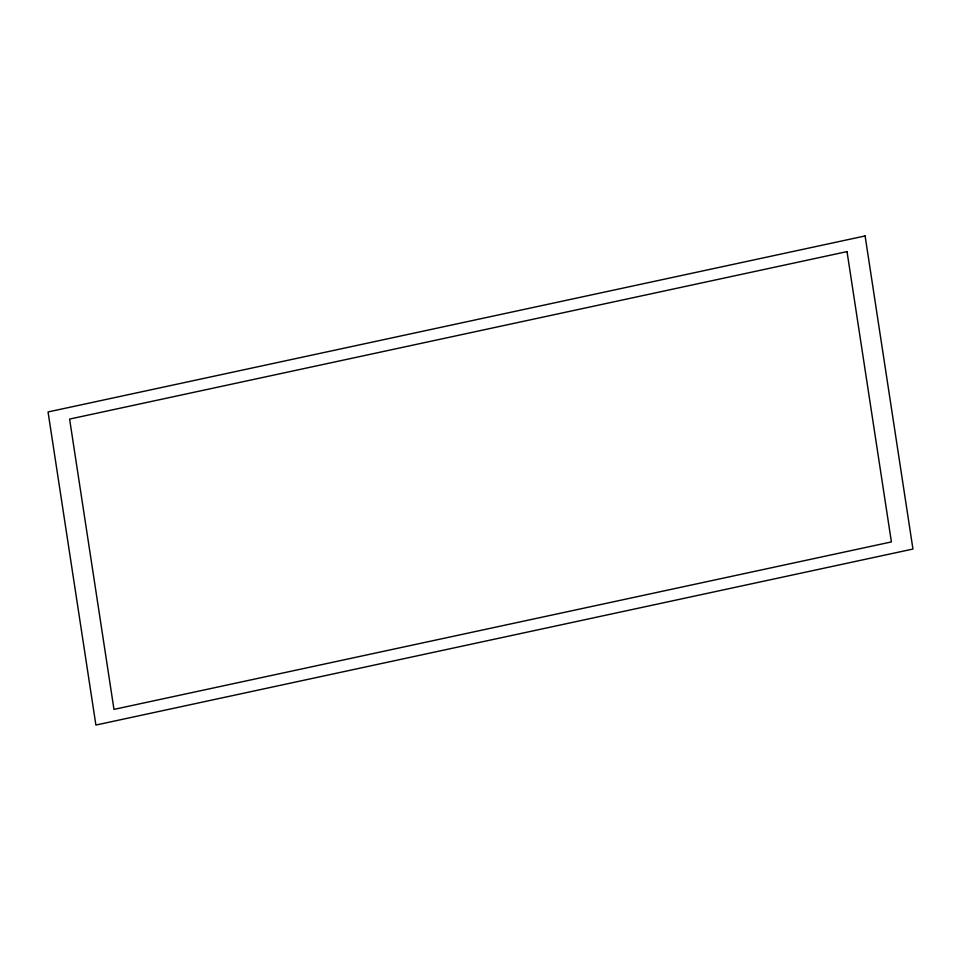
<?xml version="1.0" encoding="UTF-8"?>
<svg xmlns="http://www.w3.org/2000/svg" width="961" height="961" viewBox="0 0 961 961"><rect width="100%" height="100%" fill="white"/><g stroke="black" fill="none" stroke-linecap="round" stroke-linejoin="round"><path stroke-width="1.44" d="M865.104 235.95L48.05 411.957L95.896 725.05L912.95 549.043L865.104 235.95M847.025 251.614L69.6 419.08L113.975 709.386L891.4 541.92L847.025 251.614"/></g></svg>
